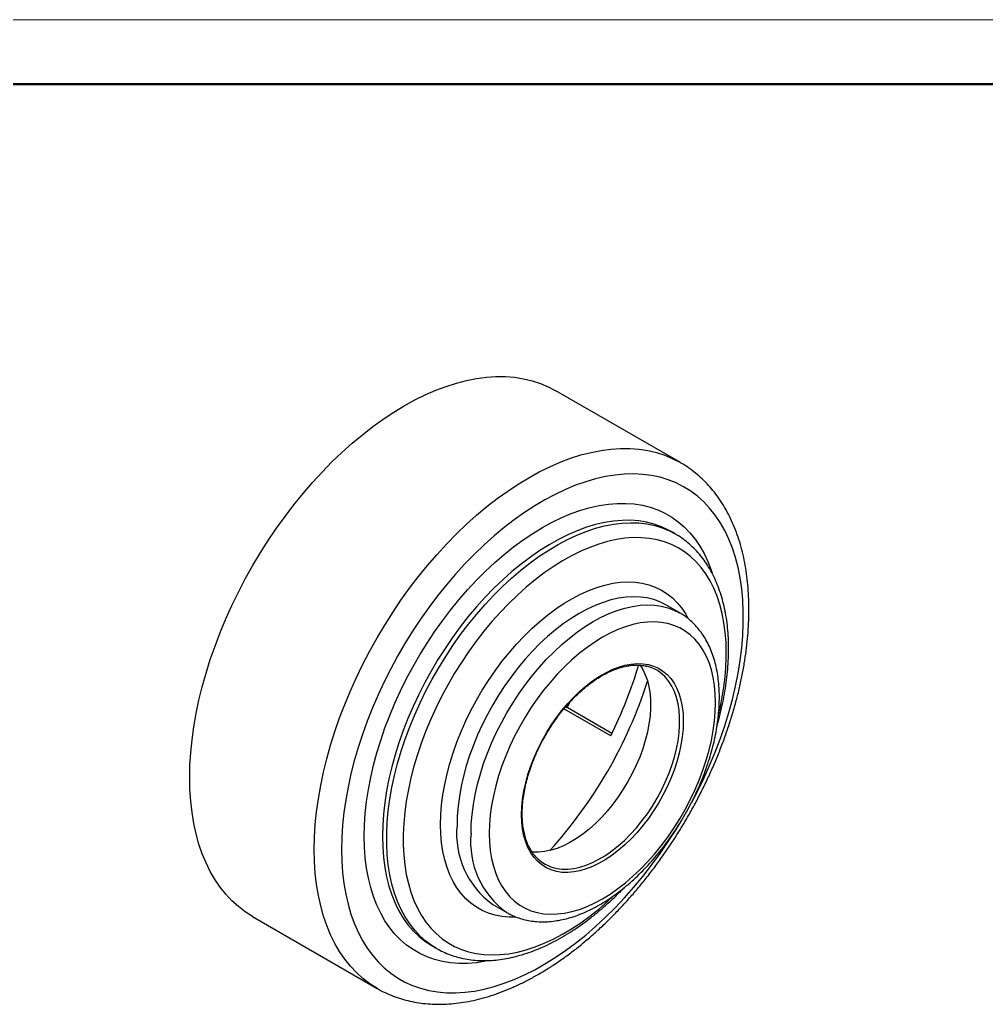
# Model space of a CAD drawing. Header units: millimetres. Extents: x 2517 to 6633, y 792 to 3241.
# Drawn here: x 3630.1 to 3690.2, y 1029.2 to 1090.5 of the extents above; entities that cross this region are included whole.
import ezdxf

# ---------------------------------------------------------------- set-up
doc = ezdxf.new("R2010")
doc.units = ezdxf.units.MM
for name, color, linetype, lineweight in [('实线', 7, 'Continuous', 25), ('引导线', 6, 'Continuous', 9), ('粗实线', 9, 'Continuous', 50)]:
    doc.layers.add(name, color=color, linetype=linetype, lineweight=lineweight)

msp = doc.modelspace()

# ---------------------------------------------------------------- linework, layer by layer
at = {"layer": '实线', "lineweight": 25}
for p, q in [((3671.1845, 1062.921), (3663.4346, 1067.3949)), ((3670.5989, 1058.6404), (3670.554, 1058.666)), ((3670.8635, 1058.4876), (3670.5989, 1058.6404)), ((3670.8635, 1058.4876), (3670.8892, 1058.4726)), ((3671.1412, 1053.5701), (3670.2667, 1054.0749)), ((3664.2793, 1047.9921), (3664.1317, 1047.6861)), ((3666.8469, 1045.9254), (3663.9354, 1047.6062)), ((3664.1317, 1047.6861), (3664.0101, 1047.697)), ((3666.9206, 1046.0761), (3664.1317, 1047.6861)), ((3659.5076, 1035.4375), (3660.3821, 1034.9327)), ((3644.5561, 1034.6929), (3652.306, 1030.219)), ((3660.4057, 1034.9192), (3660.3821, 1034.9327)), ((3655.7064, 1032.8747), (3655.7201, 1032.8668)), ((3655.7201, 1032.8668), (3655.9847, 1032.714))]:
    msp.add_line(p, q, dxfattribs=at)
at = {"layer": '实线', "lineweight": 25, "flags": 128}
for points in [[(3640.6452, 1043.337), (3640.6613, 1044.1027), (3640.7095, 1044.8852), (3640.7897, 1045.6825), (3640.9017, 1046.4927), (3641.0453, 1047.3138), (3641.22, 1048.144), (3641.4256, 1048.9811), (3641.6614, 1049.8232), (3641.927, 1050.6683), (3642.2216, 1051.5142), (3642.5445, 1052.359), (3642.8951, 1053.2007), (3643.2724, 1054.0371), (3643.6755, 1054.8664), (3644.1035, 1055.6864), (3644.5554, 1056.4953), (3645.0299, 1057.291), (3645.5261, 1058.0717), (3646.0427, 1058.8354), (3646.5784, 1059.5804), (3647.132, 1060.3048), (3647.7021, 1061.0068), (3648.2874, 1061.6849), (3648.8865, 1062.3374), (3649.4978, 1062.9626), (3650.12, 1063.5592), (3650.7515, 1064.1256), (3651.3909, 1064.6604), (3652.0365, 1065.1625), (3652.6868, 1065.6305), (3653.3403, 1066.0635), (3653.9954, 1066.4602), (3654.6504, 1066.8198), (3655.3039, 1067.1414), (3655.9542, 1067.4242), (3656.5999, 1067.6675), (3657.2392, 1067.8708), (3657.8707, 1068.0336), (3658.4929, 1068.1554), (3659.1043, 1068.236), (3659.7033, 1068.2752), (3660.2886, 1068.2729), (3660.8587, 1068.229), (3661.4123, 1068.1438), (3661.9481, 1068.0174), (3662.4646, 1067.8501), (3662.9608, 1067.6422), (3663.4346, 1067.3949)], [(3648.3951, 1038.8631), (3648.4112, 1039.6288), (3648.4594, 1040.4113), (3648.5396, 1041.2085), (3648.6516, 1042.0187), (3648.7952, 1042.8399), (3648.9699, 1043.6701), (3649.1755, 1044.5072), (3649.4113, 1045.3493), (3649.6768, 1046.1943), (3649.9715, 1047.0403), (3650.2944, 1047.8851), (3650.645, 1048.7268), (3651.0223, 1049.5632), (3651.4254, 1050.3925), (3651.8534, 1051.2125), (3652.3053, 1052.0213), (3652.7798, 1052.8171), (3653.276, 1053.5977), (3653.7926, 1054.3615), (3654.3283, 1055.1064), (3654.8819, 1055.8308), (3655.452, 1056.5329), (3656.0373, 1057.211), (3656.6364, 1057.8635), (3657.2477, 1058.4887), (3657.8699, 1059.0853), (3658.5014, 1059.6516), (3659.1408, 1060.1865), (3659.7864, 1060.6886), (3660.4367, 1061.1566), (3661.0902, 1061.5895), (3661.7453, 1061.9863), (3662.4003, 1062.3459), (3663.0538, 1062.6674), (3663.7041, 1062.9502), (3664.3498, 1063.1936), (3664.9891, 1063.3969), (3665.6206, 1063.5596), (3666.2428, 1063.6815), (3666.8542, 1063.7621), (3667.4532, 1063.8013), (3668.0385, 1063.7989), (3668.6086, 1063.7551), (3669.1622, 1063.6699), (3669.698, 1063.5435), (3670.2145, 1063.3761), (3670.7107, 1063.1683), (3671.1845, 1062.921)], [(3671.1845, 1062.921), (3671.1853, 1062.9205), (3671.1961, 1062.9143)], [(3671.8895, 1041.7933), (3672.2387, 1042.4629), (3672.6322, 1043.2708), (3672.9996, 1044.086), (3673.3398, 1044.9064), (3673.652, 1045.7299), (3673.9354, 1046.5542), (3674.1891, 1047.3774), (3674.4126, 1048.1971), (3674.6053, 1049.0114), (3674.7666, 1049.8179), (3674.8962, 1050.6148), (3674.9936, 1051.3998), (3675.0588, 1052.1709), (3675.0914, 1052.9261), (3675.0914, 1053.6635), (3675.0588, 1054.3811), (3674.9936, 1055.077), (3674.8962, 1055.7495), (3674.7666, 1056.3967), (3674.6053, 1057.0171), (3674.4126, 1057.6088), (3674.1891, 1058.1706), (3673.9354, 1058.7007), (3673.652, 1059.198), (3673.3398, 1059.661), (3672.9996, 1060.0886), (3672.6322, 1060.4796), (3672.2387, 1060.8331), (3671.82, 1061.1481), (3671.3772, 1061.4237), (3670.9115, 1061.6594), (3670.4241, 1061.8544), (3669.9162, 1062.0082), (3669.3893, 1062.1205), (3668.8446, 1062.191), (3668.2836, 1062.2194), (3667.7078, 1062.2057), (3667.1187, 1062.1499), (3666.5177, 1062.0523), (3665.9065, 1061.9129), (3665.2867, 1061.7322), (3664.6598, 1061.5108), (3664.0275, 1061.249), (3663.3915, 1060.9477), (3662.7534, 1060.6076), (3662.1149, 1060.2296), (3661.4777, 1059.8146), (3660.8434, 1059.3639), (3660.2136, 1058.8784), (3659.59, 1058.3596), (3658.9743, 1057.8088), (3658.368, 1057.2274), (3657.7728, 1056.6168), (3657.1901, 1055.9788), (3656.6215, 1055.315), (3656.0685, 1054.6271), (3655.5325, 1053.9168), (3655.015, 1053.1862), (3654.5172, 1052.437), (3654.0405, 1051.6712), (3653.5861, 1050.8908), (3653.1552, 1050.0979), (3652.7489, 1049.2945), (3652.3683, 1048.4827), (3652.0144, 1047.6646), (3651.6881, 1046.8424), (3651.3902, 1046.0182), (3651.1216, 1045.1942), (3650.8829, 1044.3725), (3650.6748, 1043.5552), (3650.4977, 1042.7445), (3650.3522, 1041.9426), (3650.2387, 1041.1514), (3650.1573, 1040.3731), (3650.1084, 1039.6096), (3650.0921, 1038.8631), (3650.0921, 1038.8631)], [(3651.5064, 1039.6795), (3651.5226, 1040.382), (3651.5714, 1041.1013), (3651.6524, 1041.8352), (3651.7656, 1042.5815), (3651.9105, 1043.3381), (3652.0867, 1044.1027), (3652.2938, 1044.8731), (3652.5311, 1045.6471), (3652.7979, 1046.4223), (3653.0934, 1047.1965), (3653.4168, 1047.9675), (3653.7672, 1048.7329), (3654.1434, 1049.4905), (3654.5444, 1050.2382), (3654.969, 1050.9736), (3655.4159, 1051.6947), (3655.884, 1052.3993), (3656.3717, 1053.0854), (3656.8776, 1053.7509), (3657.4003, 1054.3939), (3657.9383, 1055.0126), (3658.4899, 1055.605), (3659.0536, 1056.1695), (3659.6276, 1056.7045), (3660.2103, 1057.2082), (3660.8, 1057.6793), (3661.395, 1058.1164), (3661.9935, 1058.5182), (3662.5938, 1058.8835), (3663.1941, 1059.2112), (3663.7926, 1059.5005), (3664.3875, 1059.7503), (3664.9773, 1059.9601), (3665.56, 1060.1292), (3666.134, 1060.257), (3666.6977, 1060.3433), (3667.2493, 1060.3877), (3667.7872, 1060.3902), (3668.31, 1060.3507), (3668.8159, 1060.2693), (3669.3036, 1060.1463), (3669.7716, 1059.9821), (3670.2186, 1059.777), (3670.6432, 1059.5318), (3671.0442, 1059.2472), (3671.4204, 1058.9239), (3671.7707, 1058.563), (3672.0941, 1058.1654), (3672.3897, 1057.7324), (3672.6565, 1057.2652), (3672.8938, 1056.7652), (3673.1008, 1056.2339), (3673.1593, 1056.0615)], [(3670.554, 1058.666), (3670.4427, 1058.7268), (3670.0095, 1058.9305), (3669.555, 1059.0936), (3669.0808, 1059.2153), (3668.5883, 1059.2955), (3668.079, 1059.3338), (3667.5545, 1059.3301), (3667.0165, 1059.2845), (3666.4665, 1059.1971), (3665.9062, 1059.0681), (3665.3375, 1058.8979), (3664.7621, 1058.6871), (3664.1817, 1058.4363), (3663.5981, 1058.1464), (3663.0132, 1057.8181), (3662.4288, 1057.4525), (3661.8466, 1057.0508), (3661.2684, 1056.6142), (3660.6961, 1056.1439), (3660.1314, 1055.6416), (3659.5761, 1055.1087), (3659.0319, 1054.5469), (3658.5004, 1053.9579), (3657.9833, 1053.3436), (3657.4822, 1052.7058), (3656.9986, 1052.0465), (3656.5341, 1051.3677), (3656.0901, 1050.6716), (3655.6679, 1049.9603), (3655.2689, 1049.236), (3654.8943, 1048.5009), (3654.5452, 1047.7574), (3654.2228, 1047.0076), (3653.9279, 1046.254), (3653.6617, 1045.4988), (3653.4247, 1044.7444), (3653.2179, 1043.9932), (3653.0417, 1043.2473), (3652.8969, 1042.5092), (3652.7838, 1041.7812), (3652.7027, 1041.0654), (3652.654, 1040.3641), (3652.6377, 1039.6795)], [(3655.9764, 1032.7188), (3655.7301, 1032.8714), (3655.3431, 1033.1546), (3654.9811, 1033.4762), (3654.6452, 1033.8354), (3654.3365, 1034.2309), (3654.0558, 1034.6615), (3653.8041, 1035.126), (3653.5821, 1035.6228), (3653.3906, 1036.1505), (3653.23, 1036.7074), (3653.101, 1037.2917), (3653.0039, 1037.9018), (3652.9389, 1038.5356), (3652.9064, 1039.1913), (3652.9064, 1039.8668), (3652.9389, 1040.56), (3653.0039, 1041.2689), (3653.101, 1041.991), (3653.23, 1042.7244), (3653.3906, 1043.4666), (3653.5821, 1044.2155), (3653.8041, 1044.9686), (3654.0558, 1045.7237), (3654.3365, 1046.4784), (3654.6452, 1047.2304), (3654.9811, 1047.9773), (3655.3431, 1048.7169), (3655.7301, 1049.4469), (3656.1409, 1050.165), (3656.5741, 1050.8689), (3657.0286, 1051.5566), (3657.5028, 1052.2259), (3657.9953, 1052.8747), (3658.5046, 1053.501), (3659.029, 1054.1029), (3659.5671, 1054.6786), (3660.1171, 1055.2261), (3660.6773, 1055.7439), (3661.2461, 1056.2304), (3661.8215, 1056.684), (3662.4019, 1057.1033), (3662.9855, 1057.4871), (3663.5704, 1057.8342), (3664.1548, 1058.1434), (3664.737, 1058.4139), (3665.3152, 1058.6448), (3665.8875, 1058.8353), (3666.4522, 1058.985), (3667.0075, 1059.0932), (3667.5517, 1059.1598), (3668.0832, 1059.1845), (3668.6003, 1059.1671), (3669.1014, 1059.1079), (3669.585, 1059.0069), (3670.0495, 1058.8644), (3670.4935, 1058.681), (3670.8635, 1058.4876)], [(3674.0355, 1051.0834), (3674.0194, 1051.731), (3673.9711, 1052.3579), (3673.8909, 1052.9621), (3673.7789, 1053.5417), (3673.6355, 1054.0948), (3673.4612, 1054.6197), (3673.2565, 1055.1147), (3673.0221, 1055.5782), (3672.7587, 1056.0087), (3672.4673, 1056.4048), (3672.1486, 1056.7652), (3671.8038, 1057.0889), (3671.4339, 1057.3748), (3671.0402, 1057.6219), (3670.6238, 1057.8295), (3670.1862, 1057.9968), (3669.7287, 1058.1234), (3669.2527, 1058.2089), (3668.7599, 1058.253), (3668.2518, 1058.2555), (3667.73, 1058.2164), (3667.1962, 1058.1359), (3666.6521, 1058.0142), (3666.0994, 1057.8518), (3665.54, 1057.649), (3664.9755, 1057.4066), (3664.4079, 1057.1254), (3663.8389, 1056.8062), (3663.2704, 1056.4501), (3662.7041, 1056.0582), (3662.142, 1055.6318), (3661.5857, 1055.1723), (3661.0371, 1054.681), (3660.4979, 1054.1596), (3659.9699, 1053.6098), (3659.4547, 1053.0333), (3658.9541, 1052.4319), (3658.4695, 1051.8077), (3658.0026, 1051.1625), (3657.5548, 1050.4985), (3657.1277, 1049.8177), (3656.7224, 1049.1224), (3656.3405, 1048.4149), (3655.983, 1047.6972), (3655.6511, 1046.9718), (3655.3459, 1046.241), (3655.0684, 1045.5072), (3654.8194, 1044.7725), (3654.5998, 1044.0395), (3654.4102, 1043.3105), (3654.2513, 1042.5878), (3654.1236, 1041.8737), (3654.0274, 1041.1705), (3653.9631, 1040.4805), (3653.9309, 1039.8059), (3653.9309, 1039.1487), (3653.9631, 1038.5113), (3654.0274, 1037.8955), (3654.1236, 1037.3033), (3654.2513, 1036.7367), (3654.4102, 1036.1975), (3654.5998, 1035.6873), (3654.8194, 1035.2079), (3655.0684, 1034.7608), (3655.3459, 1034.3473), (3655.6511, 1033.9689), (3655.983, 1033.6266), (3656.3405, 1033.3218), (3656.7224, 1033.0552), (3657.1277, 1032.8277), (3657.5548, 1032.6402), (3658.0026, 1032.4931), (3658.4695, 1032.387), (3658.9541, 1032.3223), (3659.4547, 1032.299), (3659.9699, 1032.3172), (3660.4979, 1032.377), (3661.0371, 1032.4782), (3661.5857, 1032.6203), (3662.142, 1032.803), (3662.7041, 1033.0257), (3663.2704, 1033.2876), (3663.8389, 1033.5879), (3664.4079, 1033.9257), (3664.9755, 1034.2998), (3665.54, 1034.7091), (3666.0994, 1035.1523), (3666.6521, 1035.6279), (3666.9983, 1035.9457)], [(3656.2541, 1040.4157), (3656.2704, 1041.0165), (3656.3191, 1041.6338), (3656.4001, 1042.2649), (3656.513, 1042.9073), (3656.6573, 1043.5584), (3656.8326, 1044.2157), (3657.0381, 1044.8764), (3657.2729, 1045.538), (3657.5361, 1046.1977), (3657.8267, 1046.8529), (3658.1435, 1047.5009), (3658.4852, 1048.1392), (3658.8505, 1048.7652), (3659.2378, 1049.3763), (3659.6455, 1049.9701), (3660.0722, 1050.5442), (3660.516, 1051.0963), (3660.9752, 1051.6241), (3661.4479, 1052.1256), (3661.9321, 1052.5987), (3662.4261, 1053.0416), (3662.9277, 1053.4523), (3663.4349, 1053.8294), (3663.9458, 1054.1712), (3664.4582, 1054.4764), (3664.9701, 1054.7437), (3665.4794, 1054.9722), (3665.984, 1055.1607), (3666.4821, 1055.3087), (3666.9714, 1055.4155), (3667.4501, 1055.4807), (3667.9163, 1055.504), (3668.368, 1055.4852), (3668.8035, 1055.4246), (3669.2209, 1055.3223), (3669.6187, 1055.1788), (3669.9951, 1054.9946), (3670.3487, 1054.7705), (3670.6782, 1054.5073), (3670.982, 1054.2062), (3671.2591, 1053.8683), (3671.5082, 1053.495), (3671.6483, 1053.2463)], [(3670.2667, 1054.0749), (3669.9037, 1054.2579), (3669.5189, 1054.4004), (3669.1142, 1054.5017), (3668.6914, 1054.5612), (3668.2523, 1054.5788), (3667.7988, 1054.5543), (3667.3328, 1054.4878), (3666.8564, 1054.3796), (3666.3715, 1054.2303), (3665.8802, 1054.0403), (3665.3848, 1053.8107), (3664.8871, 1053.5422), (3664.3895, 1053.2361), (3663.894, 1052.8937), (3663.4028, 1052.5165), (3662.9179, 1052.106), (3662.4415, 1051.6641), (3661.9755, 1051.1926), (3661.522, 1050.6935), (3661.0829, 1050.169), (3660.6601, 1049.6213), (3660.2554, 1049.0528), (3659.8705, 1048.4658), (3659.5071, 1047.863), (3659.1668, 1047.2469), (3658.8509, 1046.6202), (3658.5609, 1045.9854), (3658.298, 1045.3454), (3658.0633, 1044.7028), (3657.8578, 1044.0605), (3657.6824, 1043.4212), (3657.5379, 1042.7876), (3657.4249, 1042.1624), (3657.3438, 1041.5483), (3657.295, 1040.948), (3657.2787, 1040.3639)], [(3658.1532, 1039.8591), (3658.1694, 1040.4431), (3658.2183, 1041.0435), (3658.2994, 1041.6576), (3658.4124, 1042.2827), (3658.5569, 1042.9164), (3658.7323, 1043.5557), (3658.9378, 1044.198), (3659.1725, 1044.8405), (3659.4354, 1045.4806), (3659.7254, 1046.1153), (3660.0413, 1046.7421), (3660.3816, 1047.3582), (3660.745, 1047.961), (3661.1299, 1048.5479), (3661.5346, 1049.1164), (3661.9574, 1049.6641), (3662.3965, 1050.1886), (3662.85, 1050.6877), (3663.316, 1051.1592), (3663.7924, 1051.6012), (3664.2773, 1052.0117), (3664.7685, 1052.3889), (3665.264, 1052.7313), (3665.7616, 1053.0374), (3666.2592, 1053.3058), (3666.7547, 1053.5355), (3667.246, 1053.7254), (3667.7308, 1053.8748), (3668.2073, 1053.9829), (3668.6733, 1054.0494), (3669.1268, 1054.0739), (3669.5659, 1054.0564), (3669.9887, 1053.9969), (3670.3934, 1053.8956), (3670.7782, 1053.7531), (3671.1336, 1053.5744)], [(3659.2845, 1039.8591), (3659.3009, 1039.3136), (3659.3501, 1038.7896), (3659.4318, 1038.2895), (3659.5457, 1037.8157), (3659.6912, 1037.3704), (3659.8676, 1036.9556), (3660.0741, 1036.5733), (3660.3098, 1036.2254), (3660.5736, 1035.9133), (3660.8641, 1035.6385), (3661.1802, 1035.4024), (3661.5202, 1035.2061), (3661.8827, 1035.0503), (3662.2659, 1034.936), (3662.668, 1034.8636), (3663.0872, 1034.8334), (3663.5215, 1034.8456), (3663.9688, 1034.9001), (3664.4272, 1034.9967), (3664.8944, 1035.135), (3665.3683, 1035.3142), (3665.8467, 1035.5336), (3666.3273, 1035.7921), (3666.8079, 1036.0885), (3667.2863, 1036.4214), (3667.7602, 1036.7894), (3668.2274, 1037.1906), (3668.6858, 1037.6232), (3669.1332, 1038.0852), (3669.5675, 1038.5744), (3669.9866, 1039.0885), (3670.3887, 1039.6252), (3670.7719, 1040.182), (3671.1344, 1040.7562), (3671.4744, 1041.3452), (3671.7905, 1041.9462), (3672.0811, 1042.5564), (3672.3448, 1043.173), (3672.5805, 1043.7931), (3672.787, 1044.4138), (3672.9635, 1045.0323), (3673.1089, 1045.6456), (3673.2228, 1046.2508), (3673.3045, 1046.8453), (3673.3537, 1047.4261), (3673.3701, 1047.9905), (3673.3537, 1048.5361), (3673.3045, 1049.0601), (3673.2228, 1049.5601), (3673.1089, 1050.034), (3672.9635, 1050.4793), (3672.787, 1050.894), (3672.5805, 1051.2763), (3672.3448, 1051.6243), (3672.0811, 1051.9364), (3671.7905, 1052.2111), (3671.4744, 1052.4472), (3671.1344, 1052.6436), (3670.7719, 1052.7993), (3670.3887, 1052.9136), (3669.9866, 1052.9861), (3669.5675, 1053.0163), (3669.1332, 1053.0041), (3668.6858, 1052.9495), (3668.2274, 1052.8529), (3667.7602, 1052.7147), (3667.2863, 1052.5354), (3666.8079, 1052.3161), (3666.3273, 1052.0576), (3665.8467, 1051.7612), (3665.3683, 1051.4282), (3664.8944, 1051.0603), (3664.4272, 1050.6591), (3663.9688, 1050.2265), (3663.5215, 1049.7645), (3663.0872, 1049.2753), (3662.668, 1048.7611), (3662.2659, 1048.2244), (3661.8827, 1047.6677), (3661.5202, 1047.0935), (3661.1802, 1046.5045), (3660.8641, 1045.9035), (3660.5736, 1045.2932), (3660.3098, 1044.6766), (3660.0741, 1044.0565), (3659.8676, 1043.4358), (3659.6912, 1042.8173), (3659.5457, 1042.2041), (3659.4318, 1041.5988), (3659.3501, 1041.0044), (3659.3009, 1040.4236), (3659.2845, 1039.8591)], [(3661.2927, 1041.0184), (3661.309, 1041.4956), (3661.3579, 1041.9886), (3661.439, 1042.4942), (3661.5518, 1043.009), (3661.6956, 1043.5298), (3661.8694, 1044.0531), (3662.0721, 1044.5756), (3662.3024, 1045.0939), (3662.5589, 1045.6046), (3662.8397, 1046.1044), (3663.1432, 1046.59), (3663.4673, 1047.0584), (3663.81, 1047.5065), (3664.169, 1047.9313), (3664.542, 1048.3302), (3664.9266, 1048.7004), (3665.3203, 1049.0397), (3665.7205, 1049.3459), (3666.1246, 1049.6168), (3666.53, 1049.8509), (3666.9342, 1050.0465), (3667.3344, 1050.2025), (3667.728, 1050.3177), (3668.1126, 1050.3914), (3668.4856, 1050.4232), (3668.8446, 1050.4129), (3669.1873, 1050.3605), (3669.5114, 1050.2663), (3669.8149, 1050.1311), (3670.0958, 1049.9555), (3670.3522, 1049.7409), (3670.5825, 1049.4886), (3670.7852, 1049.2001), (3670.959, 1048.8775), (3671.1028, 1048.5227), (3671.2156, 1048.1381), (3671.2967, 1047.7262), (3671.3456, 1047.2896), (3671.3619, 1046.8312), (3671.3456, 1046.354), (3671.2967, 1045.861), (3671.2156, 1045.3555), (3671.1028, 1044.8406), (3670.959, 1044.3199), (3670.7852, 1043.7965), (3670.5825, 1043.274), (3670.3522, 1042.7558), (3670.0958, 1042.2451), (3669.8149, 1041.7453), (3669.5114, 1041.2596), (3669.1873, 1040.7912), (3668.8446, 1040.3432), (3668.4856, 1039.9183), (3668.1126, 1039.5195), (3667.728, 1039.1492), (3667.3344, 1038.8099), (3666.9342, 1038.5038), (3666.53, 1038.2328), (3666.1246, 1037.9987), (3665.7205, 1037.8031), (3665.3203, 1037.6472), (3664.9266, 1037.532), (3664.542, 1037.4582), (3664.169, 1037.4264), (3663.81, 1037.4367), (3663.4673, 1037.4891), (3663.1432, 1037.5833), (3662.8397, 1037.7186), (3662.5589, 1037.8941), (3662.3024, 1038.1087), (3662.0721, 1038.3611), (3661.8694, 1038.6495), (3661.6956, 1038.9722), (3661.5518, 1039.3269), (3661.439, 1039.7115), (3661.3579, 1040.1234), (3661.309, 1040.56), (3661.2927, 1041.0184)], [(3668.6702, 1050.3312), (3668.8381, 1050.0607), (3668.9974, 1049.7271), (3669.1261, 1049.3623), (3669.2234, 1048.9687), (3669.2886, 1048.5489), (3669.3214, 1048.1057), (3669.3214, 1047.6421), (3669.2886, 1047.1611), (3669.2234, 1046.666), (3669.1261, 1046.16), (3668.9974, 1045.6466), (3668.8381, 1045.1291), (3668.6493, 1044.6109), (3668.4322, 1044.0956), (3668.1883, 1043.5865), (3667.9193, 1043.0871), (3667.6269, 1042.6006), (3667.313, 1042.1304), (3666.9797, 1041.6794), (3666.6293, 1041.2508), (3666.2641, 1040.8474), (3665.8866, 1040.4719), (3665.4991, 1040.1267), (3665.1044, 1039.8142), (3664.705, 1039.5364), (3664.3036, 1039.2952), (3663.9029, 1039.0923), (3663.5055, 1038.9288), (3663.1141, 1038.806), (3662.7312, 1038.7247), (3662.3595, 1038.6853), (3662.0014, 1038.6883), (3661.9416, 1038.693)], [(3663.5104, 1037.6806), (3663.8116, 1037.6433), (3664.1697, 1037.6403), (3664.5414, 1037.6797), (3664.9243, 1037.761), (3665.3157, 1037.8838), (3665.7131, 1038.0473), (3666.1138, 1038.2502), (3666.5152, 1038.4914), (3666.9146, 1038.7692), (3667.3093, 1039.0817), (3667.6967, 1039.4269), (3668.0743, 1039.8024), (3668.4395, 1040.2058), (3668.7899, 1040.6344), (3669.1232, 1041.0854), (3669.437, 1041.5556), (3669.7295, 1042.0421), (3669.9985, 1042.5415), (3670.2424, 1043.0506), (3670.4595, 1043.5659), (3670.6483, 1044.0841), (3670.8076, 1044.6016), (3670.9363, 1045.115), (3671.0336, 1045.621), (3671.0988, 1046.1161), (3671.1315, 1046.5971), (3671.1315, 1047.0607), (3671.0988, 1047.5039), (3671.0336, 1047.9236), (3670.9363, 1048.3173), (3670.8076, 1048.6821), (3670.6483, 1049.0157), (3670.4595, 1049.3158), (3670.3391, 1049.4711)], [(3644.5561, 1034.6929), (3644.5554, 1034.6933), (3644.1035, 1034.9805), (3643.6755, 1035.3064), (3643.2724, 1035.6702), (3642.8951, 1036.071), (3642.5445, 1036.5079), (3642.2216, 1036.9798), (3641.927, 1037.4856), (3641.6614, 1038.0241), (3641.4256, 1038.5939), (3641.22, 1039.1937), (3641.0453, 1039.8221), (3640.9017, 1040.4775), (3640.7897, 1041.1584), (3640.7095, 1041.8631), (3640.6613, 1042.5898), (3640.6452, 1043.337)], [(3650.0921, 1038.8631), (3650.1084, 1038.1354), (3650.1573, 1037.4284), (3650.2387, 1036.744), (3650.3522, 1036.0839), (3650.4977, 1035.4499), (3650.6748, 1034.8437), (3650.8829, 1034.2667), (3651.1216, 1033.7206), (3651.3902, 1033.2067), (3651.6881, 1032.7264), (3652.0144, 1032.281), (3652.3683, 1031.8715), (3652.7489, 1031.4992), (3653.1552, 1031.1648), (3653.5861, 1030.8694), (3654.0405, 1030.6137), (3654.5172, 1030.3983), (3655.015, 1030.2238), (3655.5325, 1030.0907), (3656.0685, 1029.9993), (3656.6215, 1029.9498), (3657.1901, 1029.9425), (3657.7728, 1029.9772), (3658.368, 1030.0539), (3658.9743, 1030.1725), (3659.59, 1030.3326), (3660.2136, 1030.5337), (3660.8434, 1030.7754), (3661.4777, 1031.057), (3662.1149, 1031.3779), (3662.7534, 1031.737), (3663.3915, 1032.1336), (3664.0275, 1032.5666), (3664.6598, 1033.0349), (3665.2867, 1033.5371), (3665.9065, 1034.0721), (3666.5177, 1034.6385), (3667.1187, 1035.2346), (3667.7078, 1035.8591), (3668.2836, 1036.5102), (3668.8446, 1037.1863), (3669.3893, 1037.8856), (3669.9162, 1038.6063), (3670.4241, 1039.3465), (3670.9115, 1040.1043), (3671.2664, 1040.689)], [(3660.9297, 1034.656), (3660.516, 1034.6558), (3660.0722, 1034.6955), (3659.6455, 1034.777), (3659.2378, 1034.8999), (3658.8505, 1035.0639), (3658.4852, 1035.2681), (3658.1435, 1035.5119), (3657.8267, 1035.7942), (3657.5361, 1036.1139), (3657.2729, 1036.4697), (3657.0381, 1036.8601), (3656.8326, 1037.2836), (3656.6573, 1037.7385), (3656.513, 1038.223), (3656.4001, 1038.735), (3656.3191, 1039.2726), (3656.2704, 1039.8336), (3656.2541, 1040.4157)], [(3659.2132, 1031.9349), (3659.0536, 1031.9033), (3658.4899, 1031.817), (3657.9383, 1031.7726), (3657.4003, 1031.7701), (3656.8776, 1031.8096), (3656.3717, 1031.891), (3655.884, 1032.014), (3655.4159, 1032.1782), (3654.969, 1032.3832), (3654.5444, 1032.6284), (3654.1434, 1032.9131), (3653.7672, 1033.2364), (3653.4168, 1033.5973), (3653.0934, 1033.9949), (3652.7979, 1034.4279), (3652.5311, 1034.8951), (3652.2938, 1035.3951), (3652.0867, 1035.9264), (3651.9105, 1036.4875), (3651.7656, 1037.0768), (3651.6524, 1037.6925), (3651.5714, 1038.3327), (3651.5226, 1038.9957), (3651.5064, 1039.6795)], [(3652.6377, 1039.6795), (3652.654, 1039.0136), (3652.7027, 1038.3686), (3652.7838, 1037.7464), (3652.8969, 1037.149), (3653.0417, 1036.5781), (3653.2179, 1036.0356), (3653.4247, 1035.5232), (3653.6617, 1035.0424), (3653.9279, 1034.5947), (3654.2228, 1034.1814), (3654.5452, 1033.804), (3654.8943, 1033.4634), (3655.2689, 1033.1609), (3655.6679, 1032.8973), (3655.7064, 1032.8747)], [(3652.2948, 1030.2255), (3651.8534, 1030.5066), (3651.4254, 1030.8325), (3651.0223, 1031.1963), (3650.645, 1031.5971), (3650.2944, 1032.034), (3649.9715, 1032.5059), (3649.6768, 1033.0117), (3649.4113, 1033.5502), (3649.1755, 1034.12), (3648.9699, 1034.7198), (3648.7952, 1035.3482), (3648.6516, 1036.0036), (3648.5396, 1036.6845), (3648.4594, 1037.3891), (3648.4112, 1038.1159), (3648.3951, 1038.8631)]]:
    msp.add_lwpolyline(points, dxfattribs=at)
at = {"layer": '实线', "lineweight": 25}
for centre, radius, start, end in [((3657.4292, 1051.229), 16.6069, 346.27548, 359.497787), ((3641.3817, 1058.5367), 28.4169, 333.65375, 343.201915), ((3668.502, 1047.952), 2.3839, 39.587539, 77.194964), ((3641.4132, 1058.3074), 29.1462, 317.96796, 342.037417), ((3662.6663, 1039.8339), 5.4136, 174.381193, 234.283924), ((3663.4972, 1039.3096), 5.3723, 174.128755, 234.559065), ((3663.928, 1040.0294), 2.3856, 221.748045, 259.917113)]:
    msp.add_arc(centre, radius, start, end, dxfattribs=at)
for points, knots in [([(3652.296, 1030.2306), (3652.3862, 1030.1776), (3652.6314, 1030.0334), (3653.054, 1029.8379), (3653.5598, 1029.6413), (3654.0837, 1029.4833), (3654.6237, 1029.3621), (3655.1792, 1029.2786), (3655.7492, 1029.2329), (3656.3329, 1029.2255), (3656.9289, 1029.2564), (3657.536, 1029.326), (3658.1529, 1029.4343), (3658.7779, 1029.5811), (3659.4095, 1029.7661), (3660.0461, 1029.989), (3660.686, 1030.249), (3661.3276, 1030.5455), (3661.9695, 1030.8776), (3662.6101, 1031.2443), (3663.2479, 1031.6447), (3663.8815, 1032.0777), (3664.5098, 1032.5422), (3665.1312, 1033.0369), (3665.7447, 1033.5609), (3666.349, 1034.1127), (3666.9429, 1034.6913), (3667.5252, 1035.2951), (3668.0948, 1035.9231), (3668.6504, 1036.5736), (3669.1911, 1037.2455), (3669.7158, 1037.9371), (3670.2233, 1038.647), (3670.7127, 1039.3738), (3671.1829, 1040.1158), (3671.6329, 1040.8716), (3672.0619, 1041.6395), (3672.4689, 1042.4179), (3672.8531, 1043.2052), (3673.2136, 1043.9997), (3673.5496, 1044.7998), (3673.8605, 1045.6039), (3674.1454, 1046.4103), (3674.4038, 1047.2174), (3674.635, 1048.0234), (3674.8385, 1048.8268), (3675.0137, 1049.6259), (3675.1601, 1050.419), (3675.2773, 1051.2046), (3675.3649, 1051.9811), (3675.4225, 1052.7468), (3675.4497, 1053.5001), (3675.4463, 1054.2394), (3675.4121, 1054.9632), (3675.3468, 1055.6696), (3675.2505, 1056.357), (3675.1231, 1057.0236), (3674.9646, 1057.6678), (3674.7754, 1058.2878), (3674.5559, 1058.8819), (3674.3067, 1059.4483), (3674.0284, 1059.9855), (3673.722, 1060.492), (3673.3886, 1060.9664), (3673.0293, 1061.4077), (3672.6452, 1061.8148), (3672.2381, 1062.1878), (3671.8073, 1062.5229), (3671.4591, 1062.7636), (3671.2482, 1062.8802), (3671.1951, 1062.9095)], [0, 0, 0, 0, 0.0082889, 0.0225378, 0.0367924, 0.0510784, 0.0654191, 0.0798337, 0.0943365, 0.1089357, 0.1236339, 0.1384279, 0.1533099, 0.1682689, 0.183292, 0.1983656, 0.2134768, 0.2286139, 0.2437668, 0.2589275, 0.2740887, 0.2892454, 0.3043947, 0.3195348, 0.3346648, 0.349784, 0.3648928, 0.3799915, 0.3950809, 0.4101617, 0.4252351, 0.4403022, 0.4553642, 0.4704222, 0.4854775, 0.5005314, 0.5155851, 0.5306397, 0.5456964, 0.5607563, 0.5758207, 0.590891, 0.6059684, 0.6210542, 0.6361494, 0.6512553, 0.6663727, 0.6815025, 0.6966453, 0.7118011, 0.7269697, 0.7421503, 0.7573408, 0.7725386, 0.7877386, 0.8029333, 0.8181144, 0.8332714, 0.8483919, 0.863462, 0.8784671, 0.893393, 0.9082271, 0.9229608, 0.9375902, 0.9521172, 0.9665506, 0.9809047, 0.9951996, 1, 1, 1, 1]), ([(3674.1802, 1051.3483), (3674.1793, 1051.4633), (3674.1768, 1051.7958), (3674.1493, 1052.3336), (3674.0875, 1052.9545), (3673.9945, 1053.5556), (3673.8709, 1054.1353), (3673.7168, 1054.6916), (3673.5325, 1055.2227), (3673.3186, 1055.7265), (3673.0758, 1056.2015), (3672.8051, 1056.646), (3672.5076, 1057.0584), (3672.1845, 1057.4375), (3671.8375, 1057.7828), (3671.4665, 1058.0911), (3671.1503, 1058.3197), (3670.9506, 1058.4322), (3670.8895, 1058.4667)], [0, 0, 0, 0, 0.0359681, 0.1039735, 0.1720097, 0.2400223, 0.3079698, 0.3757991, 0.4434468, 0.5108418, 0.5779115, 0.6445898, 0.7108277, 0.7766031, 0.8419288, 0.9068551, 0.9714676, 1, 1, 1, 1]), ([(3660.4116, 1034.9213), (3660.4878, 1034.8777), (3660.6831, 1034.7663), (3661.0195, 1034.6278), (3661.4156, 1034.502), (3661.8283, 1034.4149), (3662.2554, 1034.3651), (3662.6961, 1034.3533), (3663.1489, 1034.3798), (3663.6124, 1034.4449), (3664.0847, 1034.5485), (3664.5638, 1034.6905), (3665.0475, 1034.8703), (3665.5338, 1035.0871), (3666.0203, 1035.3398), (3666.5052, 1035.6272), (3666.9863, 1035.9477), (3667.462, 1036.3), (3667.9303, 1036.6824), (3668.3898, 1037.0934), (3668.8388, 1037.5312), (3669.2757, 1037.9941), (3669.6991, 1038.4803), (3670.1075, 1038.988), (3670.4994, 1039.5152), (3670.8736, 1040.0599), (3671.2286, 1040.6203), (3671.5633, 1041.1941), (3671.8763, 1041.7793), (3672.1665, 1042.3738), (3672.4328, 1042.9753), (3672.6743, 1043.5818), (3672.8898, 1044.1911), (3673.0787, 1044.8009), (3673.24, 1045.4092), (3673.373, 1046.0138), (3673.477, 1046.6125), (3673.5515, 1047.2032), (3673.5958, 1047.7839), (3673.6095, 1048.3524), (3673.5922, 1048.9065), (3673.5435, 1049.4441), (3673.4633, 1049.9629), (3673.3514, 1050.4604), (3673.2083, 1050.9342), (3673.0343, 1051.3821), (3672.8303, 1051.8016), (3672.5974, 1052.1905), (3672.3372, 1052.5471), (3672.0514, 1052.87), (3671.7411, 1053.1568), (3671.4351, 1053.3935), (3671.2233, 1053.5177), (3671.1307, 1053.572)], [0, 0, 0, 0, 0.0120286, 0.0308113, 0.0496182, 0.0685117, 0.0875438, 0.1067508, 0.1261501, 0.1457403, 0.1655035, 0.1854106, 0.2054273, 0.2255195, 0.2456572, 0.2658163, 0.2859761, 0.3061248, 0.3262562, 0.3463674, 0.3664578, 0.3865281, 0.4065802, 0.4266168, 0.4466407, 0.4666552, 0.4866636, 0.5066695, 0.5266762, 0.5466864, 0.5667034, 0.5867308, 0.6067721, 0.6268309, 0.6469103, 0.6670133, 0.6871424, 0.707299, 0.7274834, 0.7476934, 0.7679243, 0.7881665, 0.8083995, 0.8285998, 0.8487367, 0.8687734, 0.888671, 0.9083935, 0.9279156, 0.9472289, 0.9663456, 0.9852987, 1, 1, 1, 1]), ([(3673.4587, 1046.5339), (3673.4968, 1046.6665), (3673.6036, 1047.0374), (3673.7483, 1047.6433), (3673.8946, 1048.3497), (3674.0108, 1049.049), (3674.0981, 1049.7396), (3674.1552, 1050.4195), (3674.1779, 1050.9541), (3674.1797, 1051.2606), (3674.1802, 1051.3483)], [0, 0, 0, 0, 0.0797387, 0.2231995, 0.3667674, 0.5104501, 0.6542522, 0.7981736, 0.9422081, 1, 1, 1, 1]), ([(3661.3396, 1041.0837), (3661.3404, 1041.1597), (3661.3427, 1041.3806), (3661.3682, 1041.7589), (3661.4255, 1042.2208), (3661.5115, 1042.6937), (3661.625, 1043.1743), (3661.7658, 1043.6599), (3661.9329, 1044.1476), (3662.1254, 1044.6344), (3662.3422, 1045.1175), (3662.5821, 1045.5938), (3662.8435, 1046.0607), (3663.125, 1046.5153), (3663.4248, 1046.9549), (3663.7412, 1047.3769), (3664.0722, 1047.7787), (3664.4159, 1048.158), (3664.7701, 1048.5125), (3665.1328, 1048.8402), (3665.5015, 1049.1392), (3665.8742, 1049.4077), (3666.2485, 1049.6442), (3666.622, 1049.8474), (3666.9926, 1050.0163), (3667.358, 1050.1501), (3667.716, 1050.248), (3668.0644, 1050.3096), (3668.4021, 1050.3359), (3668.7248, 1050.322), (3668.9439, 1050.2969), (3669.0498, 1050.2662), (3669.0586, 1050.2637)], [0, 0, 0, 0, 0.01831, 0.0531981, 0.0881035, 0.1230218, 0.1579545, 0.1929013, 0.2278609, 0.2628314, 0.2978104, 0.3327954, 0.367784, 0.4027733, 0.4377602, 0.4727416, 0.5077149, 0.5426774, 0.5776266, 0.6125601, 0.647476, 0.6823732, 0.717252, 0.7521145, 0.7869663, 0.8218159, 0.8566758, 0.8915689, 0.9265273, 0.9615923, 0.9968089, 1, 1, 1, 1]), ([(3662.1759, 1038.4232), (3662.1589, 1038.4405), (3662.07, 1038.5312), (3661.9322, 1038.7281), (3661.765, 1039.0132), (3661.6257, 1039.33), (3661.5126, 1039.6732), (3661.4268, 1040.0418), (3661.3692, 1040.4337), (3661.3429, 1040.7839), (3661.3404, 1041.0053), (3661.3396, 1041.0837)], [0, 0, 0, 0, 0.030636, 0.1606812, 0.2900309, 0.4187433, 0.5469597, 0.6748365, 0.8025093, 0.9300802, 1, 1, 1, 1]), ([(3655.9759, 1032.7201), (3655.982, 1032.7162), (3656.1218, 1032.6273), (3656.4144, 1032.4863), (3656.8533, 1032.3007), (3657.3121, 1032.156), (3657.7867, 1032.0474), (3658.2769, 1031.9766), (3658.7814, 1031.9435), (3659.2992, 1031.9486), (3659.829, 1031.9919), (3660.3691, 1032.0737), (3660.9181, 1032.1939), (3661.4742, 1032.3521), (3662.0356, 1032.5479), (3662.6006, 1032.7807), (3663.1674, 1033.0497), (3663.7343, 1033.3538), (3664.2997, 1033.6922), (3664.8619, 1034.0636), (3665.4195, 1034.4667), (3665.9709, 1034.9007), (3666.515, 1035.3633), (3667.0491, 1035.8562), (3667.429, 1036.2238), (3667.6269, 1036.434), (3667.654, 1036.4628)], [0, 0, 0, 0, 0.0019862, 0.0454675, 0.0889357, 0.1324679, 0.1761484, 0.2200464, 0.2642107, 0.3086665, 0.3534156, 0.3984395, 0.4437048, 0.4891691, 0.5347872, 0.5805158, 0.6263168, 0.6721584, 0.7180155, 0.7638656, 0.8096975, 0.8555042, 0.9012819, 0.9470293, 0.9927467, 1, 1, 1, 1])]:
    msp.add_open_spline(points, degree=3, knots=knots, dxfattribs=at)
at = {"layer": '引导线'}
msp.add_line((3558.5706, 1090.4743), (3894.5975, 1090.4743), dxfattribs=at)
at = {"layer": '粗实线'}
msp.add_line((3578.5722, 1086.474), (3890.5972, 1086.474), dxfattribs=at)

doc.saveas('drawing.dxf')
